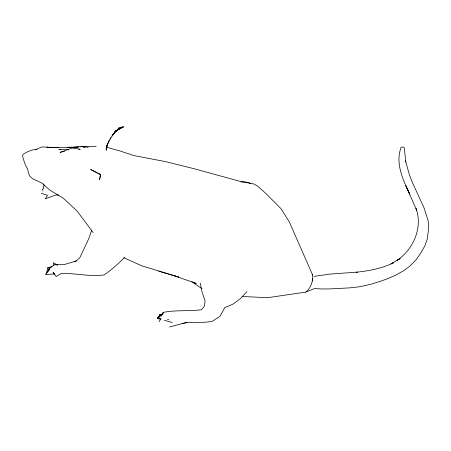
<?xml version="1.0" encoding="UTF-8"?>
<svg xmlns="http://www.w3.org/2000/svg" width="451" height="451" viewBox="0 0 451 451"><rect width="100%" height="100%" fill="white"/><g stroke="black" fill="none" stroke-linecap="round" stroke-linejoin="round"><path stroke-width="0.68" d="M106.182 150.6L107.022 145.239M242.108 296.493L267.573 297.688L305.823 292.101C310.621 288.324 313.315 281.046 312.656 275.037L289.26 221.807L280.996 208.683L266.49 194.06L257.718 186.195L253.817 183.963L240.017 181.33L194.015 168.702L165.404 161.582L133.941 155.589L119.566 150.848L106.554 147.218M106.222 148.255L106.521 146.333M106.222 149.721C107.18 142.854 111.374 136.777 115.507 131.399L112.981 134.46L116.832 130.587L115.18 131.658L122.356 127.289L118.822 128.907L123.191 126.917L119.989 128.118M106.199 148.311L106.413 146.992M312.25 281.058L312.774 278.605M106.244 148.402L106.481 147.122M106.25 149.749L107.191 144.653M100.094 177.733L100.748 174.537L97.766 173.004M99.846 178.404L99.468 179.543L100.472 174.684L90.617 169.52L97.174 172.699M46.752 271.57L47.981 267.995L50.754 267.133L54.988 264.585L63.941 264.658L76.304 260.954L74.827 261.93L79.731 257.893L88.734 238.686L91.671 230.162M107.05 145.149L109.187 140.413M161.041 316.072L162.997 312.419C175.687 309.843 188.552 311.393 201.236 309.803L204.213 306.595L205.126 301.206L202.02 291.814L200.221 283.115M159.141 321.704L160.951 318.44L157.596 318.519L163.33 313.332M49.159 270.064L49.83 268.931L45.483 274.631L54.571 273.875M47.648 271.75L49.886 268.131L46.182 273.475M112.028 135.864L113.68 133.214M109.819 139.258L110.923 137.561M161.481 315.694L162.208 314.635M114.345 132.278L116.127 130.739M124.408 257.538C118.241 263.948 111.408 269.884 104.074 274.935C89.743 276.897 75.542 273.08 61.268 273.464L56.2 276.519L53.173 272.483L53.911 273.362M159.028 317.515L157.664 317.741L160.19 314.995L159.073 314.967L162.467 314.206M246.985 291.645L240.282 298.737L232.693 304.29L224.823 307.543L219.998 316.292L212.494 321.219C202.448 323.514 192.098 321.123 182.148 323.536M157.664 317.741L163.657 312.515M115.794 131.145L118.399 129.347L115.518 131.235M115.011 131.466L118.551 129.189M116.685 130.378L120.575 128.163L119.053 128.935M119.092 128.918L123.518 126.832L119.943 128.14M158.713 318.028L157.596 318.519L160.951 319.421M305.823 292.101L314.556 288.533L321.952 288.978L330.701 288.877L349.925 287.856L360.366 286.656L370.823 284.254L380.621 281.221L387.437 278.774L395.86 275.065L403.696 270.713L410.404 265.678L415.828 260.001L420.4 253.693L424.78 246.026L427.283 238.962L428.281 231.137L428.45 222.98L427.988 220.235L423.94 207.607L412.772 183.32L409.649 175.591L405.505 160.815L405.799 162.027L404.254 147.804L403.538 147.043L401.187 147.251C394.975 162.856 403.019 179.898 409.694 194.082L405.866 185.75L416.639 210.267L416.07 208.537C422.965 227.62 413.341 249.426 397.015 260.407L400.116 258.592L391.034 263.835L393.768 262.64C382.172 268.407 369.363 270.854 356.578 272.195L357.248 272.139L329.844 274.09L314.031 276.39M77.69 147.099L67.43 147.674L77.69 147.099L79.641 146.389L88.255 147.33M51.95 266.789L47.524 267.973L50.929 267.302M169.565 326.998L187.052 322.307L185.665 322.324M64.645 151.192L60.084 152.37L72.104 148.069L80.255 149.196L78.863 149.36M120.039 127.672L122.086 127.205L117.993 128.135M78.863 146.97L56.505 147.578L58.027 147.601L48.561 147.319L58.027 147.601M80.938 146.789L86.474 146.31L96.187 146.671M58.669 194.99L55.862 194.995L45.286 198.852L47.524 195.306L41.357 193.299M240.935 181.905L245.141 181.939L248.794 182.672L250.559 183.687M83.322 147.223L84.732 147.251M60.772 149.495L58.844 149.422L66.692 149.258L68.569 149.957M53.173 273.74L54.571 273.796M53.241 273.729L54.594 273.791M50.32 147.37L46.994 147.156L48.037 147.268M47.941 147.246L41.802 146.941L35.9 149.54L36.881 149.242L31.88 150.11L27.252 151.925L23.102 154.276L22.561 156.035L23.677 160.037L25.369 164.981L27.41 168.843L29.338 175.253L30.02 176.426L32.76 178.805L42.09 183.151L49.582 189.95L63.405 198.271L77.296 211.293L93.171 232.626M167.451 319.364L168.753 319.55M54.988 264.585L57.243 265.002M164.305 320.323L172.355 322.488M158.763 271.214L178.771 277.083L141.794 265.831L123.799 257.701M174.413 275.815L196.253 283.442L191.917 281.841L202.037 288.725M57.807 265.109L53.286 262.781L53.754 265.701M312.148 274.727L312.656 275.037M43.448 183.969L44.469 185.761L43.149 186.224L43.916 188.14L42.377 189.206L43.127 190.829"/></g></svg>
